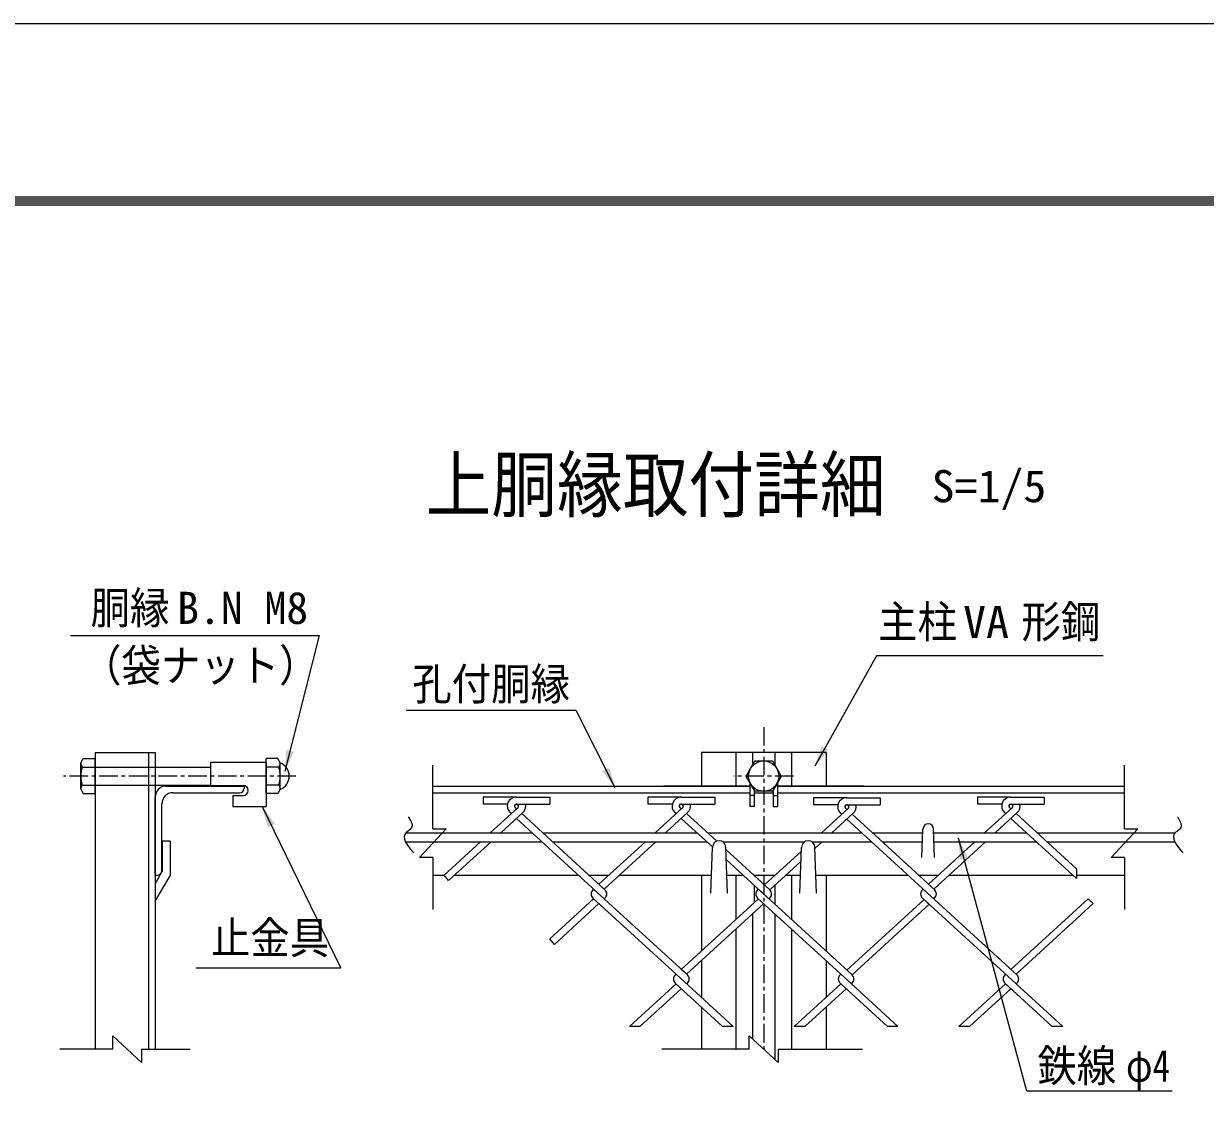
# Model space of a CAD drawing. Units: millimetres, scale not verified, with parts at other scales. Extents: x -4455 to 4455, y -3150 to 3150.
# Drawn here: x 1423 to 3015, y 1704 to 3150 of the extents above; entities that cross this region are included whole.
import ezdxf
from ezdxf.enums import TextEntityAlignment as Align

# ---------------------------------------------------------------- set-up
doc = ezdxf.new("R2010")
doc.units = ezdxf.units.MM
doc.header["$LTSCALE"] = 20
doc.linetypes.add('DASHED', pattern=[7.5, 6, -1.5])
doc.linetypes.add('USER1', pattern=[2, 1.25, -0.25, 0.25, -0.25])
doc.layers.add('0-7_7詳細', color=3, linetype='Continuous', lineweight=18)
doc.layers.add('0-E_D-TTL', color=7, linetype='Continuous', lineweight=18)
doc.styles.add('ＭＳ ゴシック', font='')
doc.styles.get('ＭＳ ゴシック').set_extended_font_data('MS Gothic')

msp = doc.modelspace()

# ---------------------------------------------------------------- linework, layer by layer
at = {"layer": '0-7_7詳細', "color": 1, "linetype": 'USER1'}
for p, q in [((2420.24, 2202.62), (2420.24, 1768.69)), ((1790, 2136.47), (1476.71, 2136.47)), ((2460.54, 2136.47), (2379.89, 2136.47))]:
    msp.add_line(p, q, dxfattribs=at)
at = {"layer": '0-7_7詳細', "color": 7}
for p, q in [((1519.31, 2168.12), (1519.31, 1768.69)), ((1519.31, 2168.12), (1600.31, 2168.12)), ((1591.31, 2168.12), (1591.31, 1768.69)), ((1600.31, 2168.12), (1600.31, 1768.69)), ((2504.24, 2168.12), (2336.24, 2168.12)), ((2336.24, 2168.12), (2336.24, 2123.12)), ((2382.74, 2168.12), (2382.74, 2123.12)), ((2405.24, 2168.12), (2405.24, 2151.23)), ((2435.24, 2168.12), (2435.24, 2151.23)), ((2457.74, 2168.12), (2457.74, 2123.12)), ((2504.24, 2168.12), (2504.24, 2123.12)), ((1500.11, 2154.23), (1503.44, 2159.99)), ((1500.11, 2118.71), (1500.11, 2154.23)), ((1503.44, 2159.99), (1519.31, 2159.99)), ((1519.31, 2112.95), (1519.31, 2159.99)), ((1674.74, 2155.43), (1749.74, 2155.43)), ((1674.74, 2155.43), (1674.74, 2123.93)), ((1749.74, 2112.95), (1749.74, 2159.99)), ((1749.74, 2155.43), (1749.74, 2095.43)), ((1768.94, 2118.71), (1768.94, 2154.23)), ((1502.17, 2148.47), (1519.31, 2148.47)), ((1600.31, 2148.47), (1674.74, 2148.47)), ((1766.88, 2148.47), (1749.74, 2148.47)), ((1500.11, 2118.71), (1503.44, 2112.95)), ((1502.17, 2124.47), (1519.31, 2124.47)), ((1600.31, 2124.47), (1674.74, 2124.47)), ((1615.31, 2123.12), (1720.31, 2123.12)), ((1674.74, 2123.93), (1718.99, 2123.93)), ((1720.31, 2123.12), (1720.31, 2120.12)), ((1766.88, 2124.47), (1749.74, 2124.47)), ((1768.94, 2118.71), (1765.62, 2112.95)), ((1974.53, 2123.12), (2401.49, 2123.12)), ((2401.49, 2123.12), (2285.24, 2123.12)), ((2401.49, 2123.12), (2310.74, 2123.12)), ((2401.49, 2128.21), (2401.49, 2095.43)), ((2403.96, 2123.93), (2401.49, 2123.93)), ((2432.99, 2117.82), (2432.99, 2095.43)), ((2436.52, 2123.93), (2438.99, 2123.93)), ((2438.99, 2128.21), (2438.99, 2095.43)), ((2438.99, 2123.12), (2906.33, 2123.12)), ((2529.74, 2123.12), (2438.99, 2123.12)), ((2555.24, 2123.12), (2438.99, 2123.12)), ((1503.44, 2112.95), (1519.31, 2112.95)), ((1600.31, 2003.12), (1600.31, 2108.12)), ((1624.31, 2114.12), (1714.31, 2114.12)), ((1704.74, 2110.43), (1718.99, 2110.43)), ((1704.74, 2110.43), (1704.74, 2095.43)), ((1765.62, 2112.95), (1749.74, 2112.95)), ((1974.53, 2114.12), (2401.49, 2114.12)), ((2407.49, 2110.43), (2401.49, 2110.43)), ((2407.49, 2114.12), (2432.99, 2114.12)), ((2432.99, 2110.43), (2438.99, 2110.43)), ((2438.99, 2114.12), (2906.33, 2114.12)), ((1609.31, 2009.12), (1609.31, 2099.12)), ((1704.74, 2095.43), (1749.74, 2095.43)), ((2432.99, 2095.43), (2438.99, 2095.43)), ((1938.18, 2060.12), (2108.34, 2060.12)), ((2122.55, 2060.12), (2330.37, 2060.12)), ((2344.58, 2060.12), (2552.4, 2060.12)), ((2566.61, 2060.12), (2634.59, 2060.12)), ((2633.38, 2026.82), (2634.77, 2065.01)), ((2650.57, 2026.82), (2649.17, 2065.01)), ((2649.35, 2060.12), (2774.43, 2060.12)), ((2788.64, 2060.12), (2974.53, 2060.12)), ((1620.39, 2048.78), (1620.39, 2001.96)), ((1937.65, 2048.12), (2121.44, 2048.12)), ((2135.65, 2048.12), (2343.47, 2048.12)), ((2348.99, 1978.97), (2351.24, 2040.47)), ((2364.99, 2048.12), (2475.5, 2048.12)), ((2371.49, 1978.97), (2369.24, 2040.47)), ((2468.99, 1978.97), (2471.24, 2040.47)), ((2484.99, 2048.12), (2565.49, 2048.12)), ((2491.49, 1978.97), (2489.24, 2040.47)), ((2579.7, 2048.12), (2634.15, 2048.12)), ((2649.79, 2048.12), (2787.52, 2048.12)), ((2801.73, 2048.12), (2974, 2048.12)), ((1600.31, 1991.55), (1609.89, 2007.78)), ((1600.31, 2003.12), (1603.31, 2003.12)), ((1600.31, 1967.94), (1620.39, 2001.96)), ((1974.53, 2003.12), (1989.65, 2003.12)), ((2003.86, 2003.12), (2170.55, 2003.12)), ((2184.76, 2003.12), (2211.67, 2003.12)), ((2225.88, 2003.12), (2349.88, 2003.12)), ((2336.24, 2003.12), (2336.24, 1900.79)), ((2370.61, 2003.12), (2392.58, 2003.12)), ((2382.74, 2003.12), (2382.74, 1943.4)), ((2406.79, 2003.12), (2435.84, 2003.12)), ((2450.05, 2003.12), (2469.88, 2003.12)), ((2457.74, 2003.12), (2457.74, 1943.4)), ((2490.61, 2003.12), (2614.6, 2003.12)), ((2504.24, 2003.12), (2504.24, 1900.79)), ((2628.81, 2003.12), (2655.73, 2003.12)), ((2669.94, 2003.12), (2836.63, 2003.12)), ((2841.74, 2003.12), (2906.33, 2003.12)), ((2407.39, 1989.55), (2407.39, 1965.98)), ((2435.24, 1989.55), (2435.24, 1964.02)), ((2405.24, 1951), (2405.24, 1782.62)), ((2435.24, 1951), (2435.24, 1754.76)), ((2382.74, 1930.38), (2382.74, 1768.69)), ((2457.74, 1930.38), (2457.74, 1768.69)), ((2336.24, 1887.77), (2336.24, 1838.27)), ((2504.24, 1887.77), (2504.24, 1838.27)), ((2336.24, 1825.24), (2336.24, 1768.69)), ((2504.24, 1825.24), (2504.24, 1768.69))]:
    msp.add_line(p, q, dxfattribs=at)
at = {"layer": '0-7_7詳細', "color": 4}
for p, q in [((1974.53, 2065.56), (1974.53, 2151.14)), ((2906.33, 2065.56), (2906.33, 2151.14)), ((1992.53, 2065.56), (1956.53, 2026.78)), ((1974.53, 2065.56), (1992.53, 2065.56)), ((2924.33, 2065.56), (2888.33, 2026.78)), ((2906.33, 2065.56), (2924.33, 2065.56)), ((1974.53, 2026.78), (1956.53, 2026.78)), ((1974.53, 2026.78), (1974.53, 1956.59)), ((2906.33, 2026.78), (2888.33, 2026.78)), ((2906.33, 2026.78), (2906.33, 1956.59)), ((1582.08, 1750.69), (1543.3, 1786.69)), ((1543.3, 1768.69), (1543.3, 1786.69)), ((2439.63, 1750.69), (2400.86, 1786.69)), ((2400.86, 1768.69), (2400.86, 1786.69)), ((1543.3, 1768.69), (1471.74, 1768.69)), ((1582.08, 1768.69), (1647.35, 1768.69)), ((1582.08, 1768.69), (1582.08, 1750.69)), ((2400.86, 1768.69), (2283.05, 1768.69)), ((2439.63, 1768.69), (2553.57, 1768.69)), ((2439.63, 1768.69), (2439.63, 1750.69))]:
    msp.add_line(p, q, dxfattribs=at)
at = {"layer": '0-7_7詳細', "linetype": 'DASHED'}
for p, q in [((1519.31, 2148.47), (1600.31, 2148.47)), ((1519.31, 2124.47), (1600.31, 2124.47))]:
    msp.add_line(p, q, dxfattribs=at)
at = {"layer": '0-7_7詳細'}
for p, q in [((2087.64, 2108.17), (2042.2, 2108.17)), ((2042.2, 2108.17), (2042.2, 2098.57)), ((2086.77, 2108.17), (2132.2, 2108.17)), ((2132.2, 2108.17), (2132.2, 2098.57)), ((2309.67, 2108.17), (2264.23, 2108.17)), ((2264.23, 2108.17), (2264.23, 2098.57)), ((2308.79, 2108.17), (2354.23, 2108.17)), ((2354.23, 2108.17), (2354.23, 2098.57)), ((2532.76, 2107.19), (2487.33, 2107.19)), ((2487.33, 2107.19), (2487.33, 2097.59)), ((2531.89, 2107.19), (2577.33, 2107.19)), ((2577.33, 2107.19), (2577.33, 2097.59)), ((2708.29, 2108.17), (2708.29, 2098.57)), ((2753.72, 2108.17), (2708.29, 2108.17)), ((2752.85, 2108.17), (2798.29, 2108.17)), ((2798.29, 2108.17), (2798.29, 2098.57)), ((2075.01, 2098.57), (2042.2, 2098.57)), ((2089.26, 2094.4), (2051.85, 2060.12)), ((2095.74, 2087.32), (2066.06, 2060.12)), ((2080.1, 2086), (2078.66, 2087.32)), ((2087.2, 2092.51), (2085.15, 2094.4)), ((2086.77, 2098.57), (2132.2, 2098.57)), ((2087.64, 2098.57), (2086.77, 2098.57)), ((2087.2, 2092.51), (2089.26, 2094.4)), ((2297.04, 2098.57), (2264.23, 2098.57)), ((2311.29, 2094.4), (2273.88, 2060.12)), ((2317.77, 2087.32), (2288.09, 2060.12)), ((2302.13, 2086), (2300.69, 2087.32)), ((2309.23, 2092.51), (2307.17, 2094.4)), ((2309.67, 2098.57), (2308.79, 2098.57)), ((2308.79, 2098.57), (2354.23, 2098.57)), ((2356.9, 2048.83), (2316.34, 2086)), ((2520.14, 2097.59), (2487.33, 2097.59)), ((2534.39, 2093.42), (2498.05, 2060.12)), ((2540.87, 2086.34), (2512.26, 2060.12)), ((2525.22, 2085.02), (2523.79, 2086.34)), ((2532.33, 2091.53), (2530.27, 2093.42)), ((2531.89, 2097.59), (2577.33, 2097.59)), ((2532.76, 2097.59), (2531.89, 2097.59)), ((2741.09, 2098.57), (2708.29, 2098.57)), ((2755.34, 2094.4), (2717.94, 2060.12)), ((2761.83, 2087.32), (2732.15, 2060.12)), ((2746.18, 2086), (2744.74, 2087.32)), ((2753.29, 2092.51), (2751.23, 2094.4)), ((2752.85, 2098.57), (2798.29, 2098.57)), ((2753.72, 2098.57), (2752.85, 2098.57)), ((2841.74, 2011.46), (2760.39, 2086)), ((2351.26, 2040.98), (2309.23, 2079.49)), ((2650.45, 1970.27), (2532.33, 2078.51)), ((2651.52, 1982.31), (2539.43, 2085.02)), ((2841.74, 1998.44), (2753.29, 2079.49)), ((2038.76, 2048.12), (1989.65, 2003.12)), ((2052.97, 2048.12), (1995.75, 1995.69)), ((2260.78, 2048.12), (2198.22, 1990.79)), ((2274.99, 2048.12), (2205.32, 1984.28)), ((2499.16, 2048.12), (2489.3, 2039.08)), ((2704.84, 2048.12), (2642.27, 1990.79)), ((2719.05, 2048.12), (2649.38, 1984.28)), ((2428.42, 1983.3), (2369.36, 2037.42)), ((2471.06, 2035.39), (2421.32, 1989.81)), ((2470.57, 2021.91), (2428.42, 1983.3)), ((2841.74, 2011.46), (2841.74, 1998.44)), ((1995.75, 1995.69), (1989.65, 2003.12)), ((2206.39, 1983.3), (2198.22, 1990.79)), ((2191.11, 1984.28), (2190.04, 1983.3)), ((2191.11, 1984.28), (2190.04, 1983.3)), ((2317.41, 1868.55), (2191.11, 1984.28)), ((2413.14, 1984.28), (2412.07, 1983.3)), ((2413.14, 1984.28), (2412.07, 1983.3)), ((2539.43, 1868.55), (2413.14, 1984.28)), ((2635.17, 1984.28), (2634.1, 1983.3)), ((2635.17, 1984.28), (2634.1, 1983.3)), ((2761.46, 1868.55), (2635.17, 1984.28)), ((2191.11, 1971.26), (2132.17, 1917.24)), ((2198.22, 1964.75), (2138.27, 1909.82)), ((2302.13, 1869.53), (2190.04, 1972.24)), ((2413.14, 1971.26), (2309.23, 1876.04)), ((2420.24, 1964.75), (2316.34, 1869.53)), ((2538.36, 1856.51), (2412.07, 1972.24)), ((2636.24, 1970.27), (2532.33, 1875.06)), ((2643.34, 1963.76), (2539.43, 1868.55)), ((2760.39, 1856.51), (2634.1, 1972.24)), ((2642.27, 1964.75), (2634.1, 1972.24)), ((2650.45, 1972.24), (2649.38, 1971.26)), ((2650.45, 1972.24), (2649.38, 1971.26)), ((2857.2, 1971.26), (2753.29, 1876.04)), ((2864.3, 1964.75), (2760.39, 1869.53)), ((2857.2, 1971.26), (2864.3, 1964.75)), ((2138.27, 1909.82), (2132.17, 1917.24)), ((2302.13, 1869.53), (2301.05, 1868.55)), ((2302.13, 1869.53), (2301.05, 1868.55)), ((2379.13, 1798.97), (2302.13, 1869.53)), ((2317.41, 1868.55), (2309.23, 1876.04)), ((2524.15, 1869.53), (2523.08, 1868.55)), ((2524.15, 1869.53), (2523.08, 1868.55)), ((2746.18, 1869.53), (2745.11, 1868.55)), ((2746.18, 1869.53), (2745.11, 1868.55)), ((2302.13, 1856.51), (2239.33, 1798.97)), ((2309.23, 1850), (2253.54, 1798.97)), ((2364.92, 1798.97), (2301.05, 1857.49)), ((2317.41, 1857.49), (2316.34, 1856.51)), ((2524.15, 1856.51), (2461.36, 1798.97)), ((2531.26, 1850), (2475.56, 1798.97)), ((2586.95, 1798.97), (2523.08, 1857.49)), ((2531.26, 1850), (2523.08, 1857.49)), ((2539.43, 1857.49), (2538.36, 1856.51)), ((2539.43, 1857.49), (2538.36, 1856.51)), ((2601.16, 1798.97), (2538.36, 1856.51)), ((2746.18, 1856.51), (2683.38, 1798.97)), ((2753.29, 1850), (2697.59, 1798.97)), ((2808.98, 1798.97), (2745.11, 1857.49)), ((2753.29, 1850), (2745.11, 1857.49)), ((2761.46, 1857.49), (2760.39, 1856.51)), ((2761.46, 1857.49), (2760.39, 1856.51)), ((2823.19, 1798.97), (2760.39, 1856.51)), ((2253.54, 1798.97), (2239.33, 1798.97)), ((2379.13, 1798.97), (2364.92, 1798.97)), ((2475.56, 1798.97), (2461.36, 1798.97)), ((2601.16, 1798.97), (2586.95, 1798.97)), ((2697.59, 1798.97), (2683.38, 1798.97)), ((2823.19, 1798.97), (2808.98, 1798.97))]:
    msp.add_line(p, q, dxfattribs=at)
at = {"layer": '0-7_7詳細', "color": 7}
for points in [[(1486.25, 2325.75), (1821.51, 2325.75), (1775.24, 2143.35)], [(2877.77, 2298.39), (2572.41, 2298.39), (2489.29, 2150.02)], [(1768.94, 2154.23), (1765.62, 2159.99), (1749.74, 2159.99)], [(2407.49, 2117.82), (2407.49, 2095.43), (2401.49, 2095.43)], [(1655.1, 1877.97), (1850.66, 1877.97), (1744.8, 2094.91)], [(1620.39, 2048.78), (1609.89, 2048.78), (1609.89, 2007.78)], [(2970.56, 1711.94), (2775, 1711.94), (2682.69, 2052.76)]]:
    msp.add_lwpolyline(points, dxfattribs=at)
at = {"layer": '0-7_7詳細', "color": 1}
msp.add_lwpolyline([(1938.6, 2225.49), (2167.18, 2225.49), (2219.87, 2121.08)], dxfattribs=at)
at = {"layer": '0-7_7詳細'}
msp.add_lwpolyline([(2396.72, 2136.47), (2408.48, 2156.84), (2432, 2156.84), (2443.76, 2136.47), (2432, 2116.1), (2408.48, 2116.1)], close=True, dxfattribs=at)
for points in [[(2206.39, 1983.3), (2094.31, 2086), (2095.74, 2087.32)], [(2206.39, 1972.24), (2205.32, 1971.26), (2087.2, 2079.49)], [(2428.42, 1972.24), (2427.35, 1971.26), (2369.85, 2023.94)]]:
    msp.add_lwpolyline(points, dxfattribs=at)
at = {"layer": '0-7_7詳細', "color": 4}
for points in [[(1941.38, 2081.39), (1941.69, 2081), (1944.35, 2076.8), (1945.92, 2073.05), (1946.39, 2069.73), (1945.76, 2066.86), (1944.04, 2064.42), (1941.23, 2062.43), (1938.4, 2060.43), (1936.64, 2057.95), (1935.96, 2054.99), (1936.35, 2051.56), (1937.82, 2047.65), (1940.36, 2043.27), (1943.98, 2038.41), (1948.66, 2033.08)], [(2977.73, 2081.39), (2978.04, 2081), (2980.7, 2076.8), (2982.27, 2073.05), (2982.74, 2069.73), (2982.11, 2066.86), (2980.39, 2064.42), (2977.58, 2062.43), (2974.75, 2060.43), (2972.99, 2057.95), (2972.31, 2054.99), (2972.7, 2051.56), (2974.17, 2047.65), (2976.71, 2043.27), (2980.33, 2038.41), (2985.01, 2033.08)]]:
    msp.add_lwpolyline(points, dxfattribs=at)
at = {"layer": '0-7_7詳細'}
msp.add_circle((2420.24, 2136.47), 20.4, dxfattribs=at)
at = {"layer": '0-7_7詳細', "color": 7}
for centre, radius, start, end in [((1509.2, 2154.23), 9.09, 180, 219.3382), ((1759.86, 2154.23), 9.09, 320.6618, 0), ((1761.8, 2136.47), 19.14, 291.90813, 68.09187), ((1536.11, 2136.47), 36, 160.52878, 199.47122), ((1732.94, 2136.47), 36, 340.52878, 19.47122), ((1509.2, 2118.71), 9.09, 140.6618, 180), ((1615.31, 2108.12), 15, 90, 180), ((1714.31, 2120.12), 6, 270, 0), ((1718.99, 2117.18), 6.75, 270, 90), ((1759.86, 2118.71), 9.09, 0, 39.3382), ((1624.31, 2099.12), 15, 90, 180), ((2641.97, 2065.01), 7.2, 0, 180), ((2360.24, 2040.47), 9, 0, 180), ((2480.24, 2040.47), 9, 0, 180), ((1603.31, 2009.12), 6, 270, 0)]:
    msp.add_arc(centre, radius, start, end, dxfattribs=at)
at = {"layer": '0-7_7詳細'}
for centre, radius, start, end in [((2086.77, 2096.17), 12, 90, 227.5), ((2308.79, 2096.17), 12, 90, 227.5), ((2531.89, 2095.19), 12, 90, 227.5), ((2752.85, 2096.17), 12, 90, 227.5), ((2086.77, 2096.17), 2.4, 90, 227.5), ((2087.64, 2096.17), 2.4, 312.5, 90), ((2087.64, 2096.17), 12, 312.5, 11.53696), ((2308.79, 2096.17), 2.4, 90, 227.5), ((2309.67, 2096.17), 2.4, 312.5, 90), ((2309.67, 2096.17), 12, 312.5, 11.53696), ((2531.89, 2095.19), 2.4, 90, 227.5), ((2532.76, 2095.19), 2.4, 312.5, 90), ((2532.76, 2095.19), 12, 312.5, 11.53696), ((2752.85, 2096.17), 2.4, 90, 227.5), ((2753.72, 2096.17), 2.4, 312.5, 90), ((2753.72, 2096.17), 12, 312.5, 11.53696), ((2195.11, 1977.77), 7.5, 132.5, 227.5), ((2201.32, 1977.77), 7.5, 312.5, 47.5), ((2417.14, 1977.77), 7.5, 132.5, 227.5), ((2423.35, 1977.77), 7.5, 312.5, 47.5), ((2639.16, 1977.77), 7.5, 132.5, 227.5), ((2645.38, 1977.77), 7.5, 312.5, 47.5), ((2306.12, 1863.02), 7.5, 132.5, 227.5), ((2312.34, 1863.02), 7.5, 312.5, 47.5), ((2528.15, 1863.02), 7.5, 132.5, 227.5), ((2534.37, 1863.02), 7.5, 312.5, 47.5), ((2750.18, 1863.02), 7.5, 132.5, 227.5), ((2756.39, 1863.02), 7.5, 312.5, 47.5)]:
    msp.add_arc(centre, radius, start, end, dxfattribs=at)
at = {"layer": '0-7_7詳細', "color": 7}
for points in [[(1774.74, 2141.41), (1777.07, 2171.77), (1787.17, 2169.21)], [(2488.31, 2148.27), (2498.43, 2176.99), (2507.52, 2171.9)], [(1743.93, 2096.71), (1761.76, 2072.03), (1752.4, 2067.46)], [(2682.16, 2054.69), (2695.04, 2027.1), (2684.98, 2024.37)]]:
    msp.add_solid(points, dxfattribs=at)
at = {"layer": '0-7_7詳細', "color": 1}
msp.add_solid([(2220.77, 2119.3), (2202.6, 2143.73), (2211.9, 2148.43)], dxfattribs=at)
at = {"layer": '0-E_D-TTL', "color": 2}
msp.add_lwpolyline([(-4454.77, 3150.21), (4454.93, 3150.21), (4454.93, -3150.21), (-4454.77, -3150.21)], close=True, dxfattribs=at)
at = {"layer": '0-E_D-TTL'}
for points in [[(-4168.38, 2916.86), (4168.55, 2916.86), (4168.55, -2916.87), (-4168.38, -2916.87)], [(-4165.73, 2914.21), (4165.9, 2914.21), (4165.9, -2914.21), (-4165.73, -2914.21)], [(-4163.08, 2911.56), (4163.25, 2911.56), (4163.25, -2911.56), (-4163.08, -2911.56)], [(-4160.43, 2908.91), (4160.59, 2908.91), (4160.59, -2908.91), (-4160.43, -2908.91)], [(-4157.78, 2906.26), (4157.94, 2906.26), (4157.94, -2906.26), (-4157.78, -2906.26)]]:
    msp.add_lwpolyline(points, close=True, dxfattribs=at)

# ---------------------------------------------------------------- texts
at = {"layer": '0-7_7詳細', "color": 7, "style": 'ＭＳ ゴシック', "width": 0.9}
msp.add_text('上胴縁取付詳細', height=72.14, dxfattribs=at).set_placement((1964.62, 2471.51), align=Align.BOTTOM_LEFT)
at = {"layer": '0-7_7詳細', "style": 'ＭＳ ゴシック'}
for s, width, p in [('S=1/5', 1.05, (2646.55, 2492.47)), ('胴縁', 0.9, (1513.31, 2328.54)), ('主柱', 0.9, (2574.33, 2309.78)), ('VA', 1.05, (2688.93, 2309.62)), ('形鋼', 0.9, (2767.56, 2309.78)), ('（袋ナット）', 0.9, (1501.83, 2251.01)), ('孔付胴縁', 0.9, (1946.77, 2226.04)), ('止金具', 0.9, (1675.42, 1884.05)), ('鉄線', 0.9, (2788.97, 1711.75)), ('φ4', 0.8, (2908.35, 1711.75))]:
    msp.add_text(s, height=43.26, dxfattribs=dict(at, width=width)).set_placement(p, align=Align.BOTTOM_LEFT)
msp.add_text('B.N M8', height=43.26, dxfattribs=at).set_placement((1629.9, 2328.54), align=Align.BOTTOM_LEFT)

doc.saveas('drawing.dxf')
